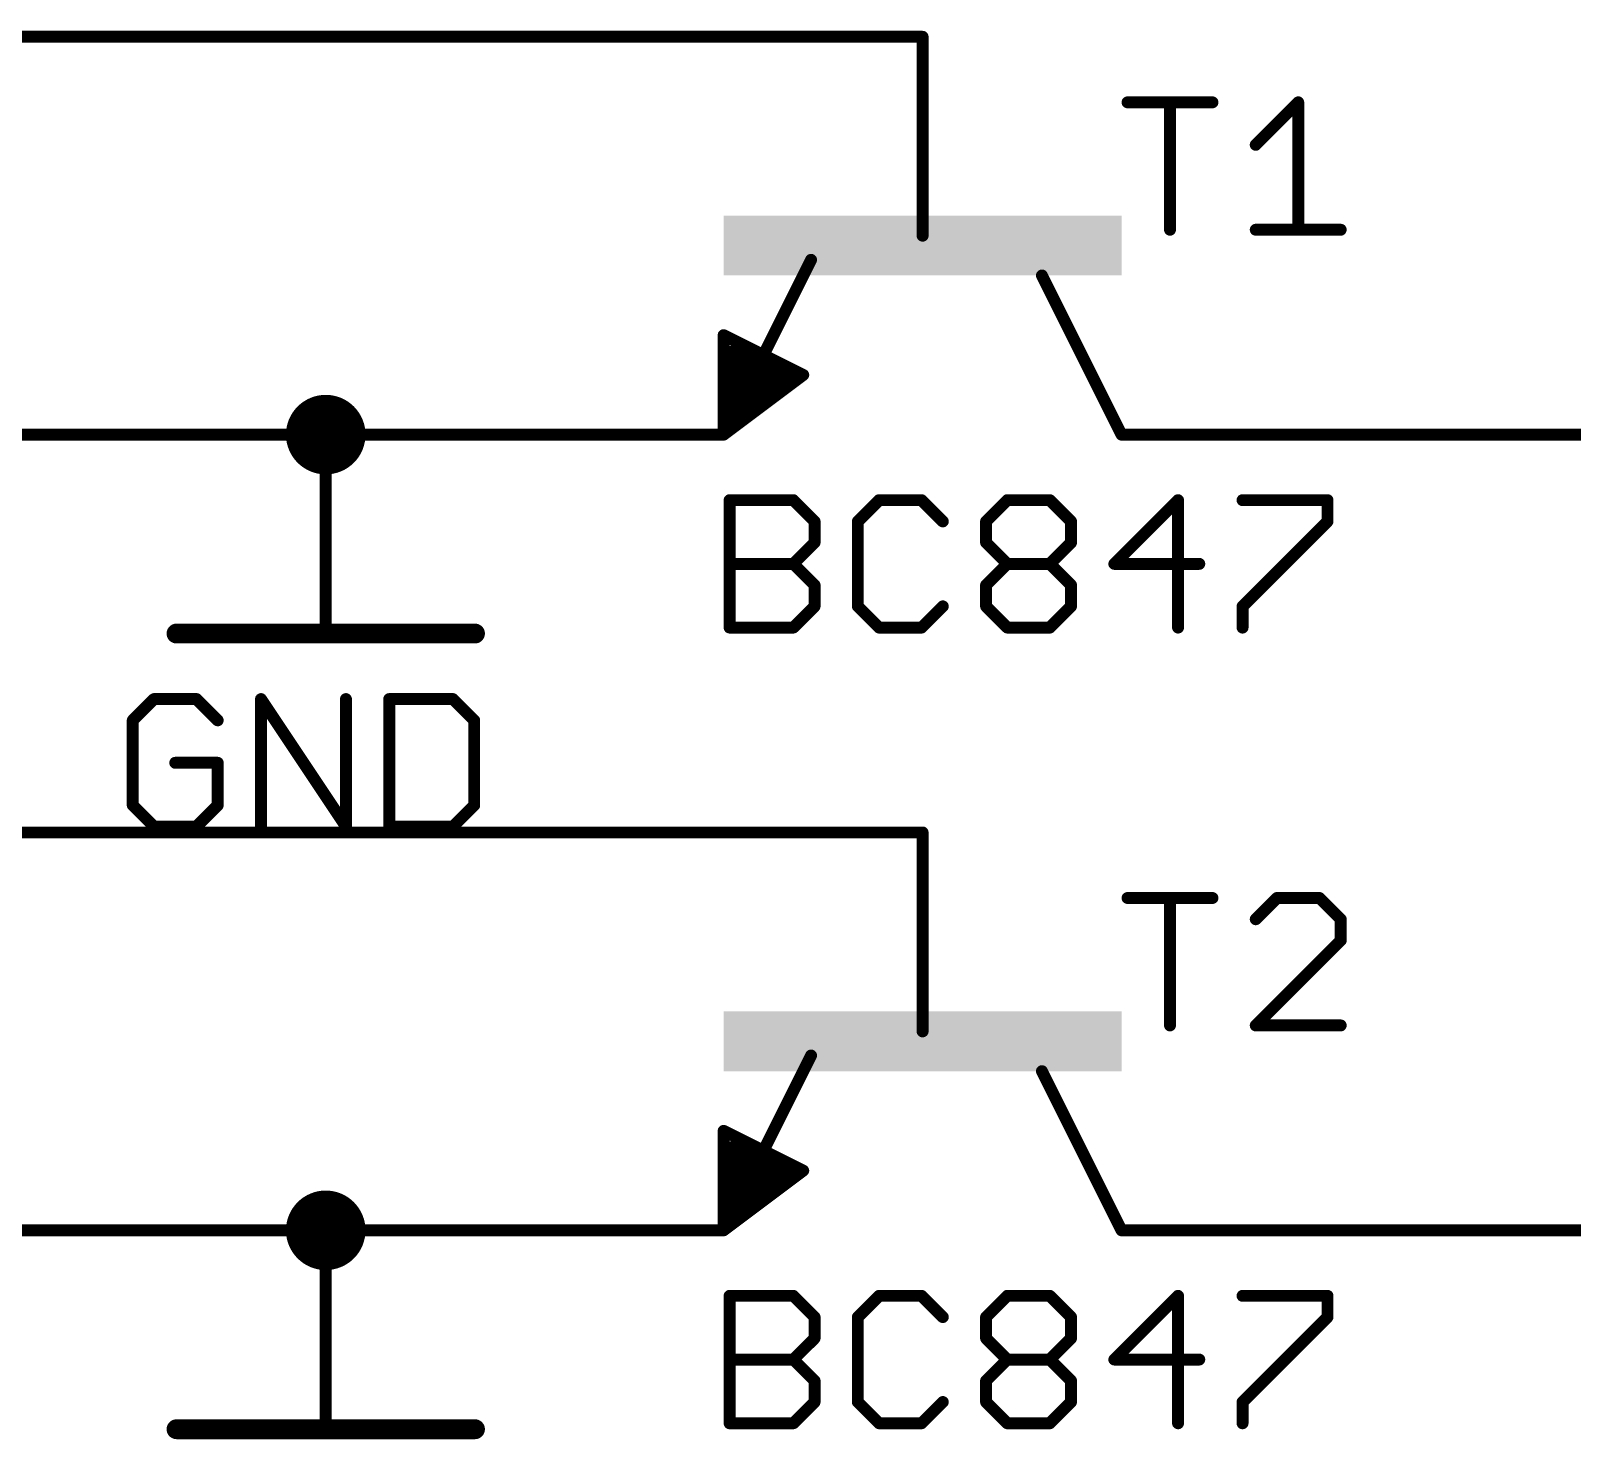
# Model space of a CAD drawing. Extents: x -12 to 175, y 0 to 78.
# Drawn here: x 62.27 to 81.95, y 30.35 to 48.34 of the extents above; entities that cross this region are included whole.
import ezdxf

# ---------------------------------------------------------------- set-up
doc = ezdxf.new("R2010")
doc.units = 0
for name, color, linetype in [('91', 82, 'CONTINUOUS'), ('94', 22, 'CONTINUOUS'), ('95', 253, 'CONTINUOUS'), ('96', 253, 'CONTINUOUS')]:
    doc.layers.add(name, color=color, linetype=linetype)

# ---------------------------------------------------------------- blocks, each defined once
blk = doc.blocks.new('RECT')
blk.add_solid([(-0.5, -0.5), (0.5, -0.5), (-0.5, 0.5), (0.5, 0.5)])

msp = doc.modelspace()

# ---------------------------------------------------------------- linework, layer by layer
at = {"layer": '91', "const_width": 0.1524}
for points in [[(63.5, 48.26), (73.66, 48.26)], [(63.5, 43.18), (66.04, 43.18)], [(66.04, 43.18), (68.58, 43.18)], [(81.28, 43.18), (78.74, 43.18)], [(63.5, 38.1), (73.66, 38.1)], [(63.5, 33.02), (66.04, 33.02)], [(66.04, 33.02), (68.58, 33.02)], [(78.74, 33.02), (81.28, 33.02)]]:
    msp.add_lwpolyline(points, dxfattribs=at)
at = {"layer": '91'}
for points, const_width in [([(63.5, 48.2981, 1), (63.5, 48.2219)], 0.0762), ([(73.66, 48.2219, 1), (73.66, 48.2981)], 0.0762), ([(66.04, 42.926, 1), (66.04, 43.434, 1), (66.04, 42.926)], 0.508), ([(63.5, 43.2181, 1), (63.5, 43.1419)], 0.0762), ([(66.04, 43.2181, 1), (66.04, 43.1419)], 0.0762), ([(66.04, 43.1419, 1), (66.04, 43.2181)], 0.0762), ([(68.58, 43.1419, 1), (68.58, 43.2181)], 0.0762), ([(78.74, 43.2181, 1), (78.74, 43.1419)], 0.0762), ([(81.28, 43.1419, 1), (81.28, 43.2181)], 0.0762), ([(63.5, 38.1381, 1), (63.5, 38.0619)], 0.0762), ([(73.66, 38.0619, 1), (73.66, 38.1381)], 0.0762), ([(66.04, 32.766, 1), (66.04, 33.274, 1), (66.04, 32.766)], 0.508), ([(63.5, 33.0581, 1), (63.5, 32.9819)], 0.0762), ([(66.04, 33.0581, 1), (66.04, 32.9819)], 0.0762), ([(66.04, 32.9819, 1), (66.04, 33.0581)], 0.0762), ([(68.58, 32.9819, 1), (68.58, 33.0581)], 0.0762), ([(78.74, 33.0581, 1), (78.74, 32.9819)], 0.0762), ([(81.28, 32.9819, 1), (81.28, 33.0581)], 0.0762)]:
    msp.add_lwpolyline(points, format="xyb", dxfattribs=dict(at, const_width=const_width))
at = {"layer": '94'}
for points, const_width in [([(63.5, 48.26), (60.96, 48.26)], 0.1524), ([(73.66, 48.26), (73.66, 45.72)], 0.1524), ([(71.62, 44.18), (72.236, 45.412)], 0.1524), ([(76.2, 43.18), (75.184, 45.212)], 0.1524), ([(71.12, 43.18), (71.12, 44.45)], 0.1524), ([(71.12, 44.45), (72.136, 43.942)], 0.1524), ([(71.247, 44.196), (71.247, 43.434)], 0.254), ([(71.882, 43.942), (71.374, 44.196)], 0.254), ([(71.374, 44.196), (71.374, 43.815)], 0.254), ([(72.136, 43.942), (71.12, 43.18)], 0.1524), ([(71.247, 43.434), (71.882, 43.942)], 0.254), ([(71.374, 43.815), (71.628, 43.942)], 0.254), ([(63.5, 43.18), (60.96, 43.18)], 0.1524), ([(66.04, 43.18), (66.04, 40.64)], 0.1524), ([(68.58, 43.18), (71.12, 43.18)], 0.1524), ([(78.74, 43.18), (76.2, 43.18)], 0.1524), ([(81.28, 43.18), (83.82, 43.18)], 0.1524), ([(64.135, 40.64), (67.945, 40.64)], 0.254), ([(63.5, 38.1), (60.96, 38.1)], 0.1524), ([(73.66, 38.1), (73.66, 35.56)], 0.1524), ([(71.62, 34.02), (72.236, 35.252)], 0.1524), ([(76.2, 33.02), (75.184, 35.052)], 0.1524), ([(71.12, 33.02), (71.12, 34.29)], 0.1524), ([(71.12, 34.29), (72.136, 33.782)], 0.1524), ([(71.247, 34.036), (71.247, 33.274)], 0.254), ([(71.882, 33.782), (71.374, 34.036)], 0.254), ([(71.374, 34.036), (71.374, 33.655)], 0.254), ([(72.136, 33.782), (71.12, 33.02)], 0.1524), ([(71.247, 33.274), (71.882, 33.782)], 0.254), ([(71.374, 33.655), (71.628, 33.782)], 0.254), ([(63.5, 33.02), (60.96, 33.02)], 0.1524), ([(66.04, 33.02), (66.04, 30.48)], 0.1524), ([(68.58, 33.02), (71.12, 33.02)], 0.1524), ([(78.74, 33.02), (76.2, 33.02)], 0.1524), ([(81.28, 33.02), (83.82, 33.02)], 0.1524), ([(64.135, 30.48), (67.945, 30.48)], 0.254)]:
    msp.add_lwpolyline(points, dxfattribs=dict(at, const_width=const_width))
for points, const_width in [([(63.5, 48.2219, 1), (63.5, 48.2981)], 0.0762), ([(73.6981, 48.26, 1), (73.6219, 48.26)], 0.0762), ([(73.6219, 45.72, 1), (73.6981, 45.72)], 0.0762), ([(72.2701, 45.395, 1), (72.2019, 45.429)], 0.0762), ([(75.2181, 45.229, 1), (75.1499, 45.195)], 0.0762), ([(71.1581, 44.45, 1), (71.0819, 44.45)], 0.0762), ([(71.137, 44.4841, 1), (71.103, 44.4159)], 0.0762), ([(71.3105, 44.196, 1), (71.1835, 44.196)], 0.127), ([(71.4024, 44.2528, 1), (71.3456, 44.1392)], 0.127), ([(71.4375, 44.196, 1), (71.3105, 44.196)], 0.127), ([(71.5859, 44.197, 1), (71.6541, 44.163)], 0.0762), ([(71.3456, 43.8718, 1), (71.4024, 43.7582)], 0.127), ([(71.6564, 43.8852, 1), (71.5996, 43.9988)], 0.127), ([(71.9217, 43.8924, 1), (71.8423, 43.9916)], 0.127), ([(71.8536, 43.8852, 1), (71.9104, 43.9988)], 0.127), ([(72.1589, 43.9115, 1), (72.1131, 43.9725)], 0.0762), ([(72.119, 43.9079, 1), (72.153, 43.9761)], 0.0762), ([(71.3105, 43.815, 1), (71.4375, 43.815)], 0.127), ([(71.2073, 43.4836, 1), (71.2867, 43.3844)], 0.127), ([(71.1835, 43.434, 1), (71.3105, 43.434)], 0.127), ([(63.5, 43.1419, 1), (63.5, 43.2181)], 0.0762), ([(66.0781, 43.18, 1), (66.0019, 43.18)], 0.0762), ([(68.58, 43.2181, 1), (68.58, 43.1419)], 0.0762), ([(71.0971, 43.2105, 1), (71.1429, 43.1495)], 0.0762), ([(71.0819, 43.18, 1), (71.1581, 43.18)], 0.0762), ([(71.12, 43.1419, 1), (71.12, 43.2181)], 0.0762), ([(76.2, 43.2181, 1), (76.2, 43.1419)], 0.0762), ([(76.1659, 43.163, 1), (76.2341, 43.197)], 0.0762), ([(78.74, 43.1419, 1), (78.74, 43.2181)], 0.0762), ([(81.28, 43.2181, 1), (81.28, 43.1419)], 0.0762), ([(64.135, 40.7035, 1), (64.135, 40.5765)], 0.127), ([(67.945, 40.5765, 1), (67.945, 40.7035)], 0.127), ([(66.0019, 40.64, 1), (66.0781, 40.64)], 0.0762), ([(63.5, 38.0619, 1), (63.5, 38.1381)], 0.0762), ([(73.6981, 38.1, 1), (73.6219, 38.1)], 0.0762), ([(73.6219, 35.56, 1), (73.6981, 35.56)], 0.0762), ([(72.2701, 35.235, 1), (72.2019, 35.269)], 0.0762), ([(75.2181, 35.069, 1), (75.1499, 35.035)], 0.0762), ([(71.1581, 34.29, 1), (71.0819, 34.29)], 0.0762), ([(71.137, 34.3241, 1), (71.103, 34.2559)], 0.0762), ([(71.3105, 34.036, 1), (71.1835, 34.036)], 0.127), ([(71.4024, 34.0928, 1), (71.3456, 33.9792)], 0.127), ([(71.4375, 34.036, 1), (71.3105, 34.036)], 0.127), ([(71.5859, 34.037, 1), (71.6541, 34.003)], 0.0762), ([(71.6564, 33.7252, 1), (71.5996, 33.8388)], 0.127), ([(71.9217, 33.7324, 1), (71.8423, 33.8316)], 0.127), ([(71.8536, 33.7252, 1), (71.9104, 33.8388)], 0.127), ([(72.1589, 33.7515, 1), (72.1131, 33.8125)], 0.0762), ([(72.119, 33.7479, 1), (72.153, 33.8161)], 0.0762), ([(71.3456, 33.7118, 1), (71.4024, 33.5982)], 0.127), ([(71.3105, 33.655, 1), (71.4375, 33.655)], 0.127), ([(71.2073, 33.3236, 1), (71.2867, 33.2244)], 0.127), ([(71.1835, 33.274, 1), (71.3105, 33.274)], 0.127), ([(63.5, 32.9819, 1), (63.5, 33.0581)], 0.0762), ([(66.0781, 33.02, 1), (66.0019, 33.02)], 0.0762), ([(68.58, 33.0581, 1), (68.58, 32.9819)], 0.0762), ([(71.0971, 33.0505, 1), (71.1429, 32.9895)], 0.0762), ([(71.12, 32.9819, 1), (71.12, 33.0581)], 0.0762), ([(76.2, 33.0581, 1), (76.2, 32.9819)], 0.0762), ([(76.1659, 33.003, 1), (76.2341, 33.037)], 0.0762), ([(78.74, 32.9819, 1), (78.74, 33.0581)], 0.0762), ([(81.28, 33.0581, 1), (81.28, 32.9819)], 0.0762), ([(71.0819, 33.02, 1), (71.1581, 33.02)], 0.0762), ([(64.135, 30.5435, 1), (64.135, 30.4165)], 0.127), ([(66.0019, 30.48, 1), (66.0781, 30.48)], 0.0762), ([(67.945, 30.4165, 1), (67.945, 30.5435)], 0.127)]:
    msp.add_lwpolyline(points, format="xyb", dxfattribs=dict(at, const_width=const_width))
at = {"layer": '95', "const_width": 0.1524}
for points in [[(76.2762, 47.4232), (77.3609, 47.4232)], [(76.8185, 45.7962), (76.8185, 47.4232)], [(77.9134, 46.8809), (78.4557, 47.4232)], [(78.4557, 47.4232), (78.4557, 45.7962)], [(77.9134, 45.7962), (78.998, 45.7962)], [(76.2762, 37.2632), (77.3609, 37.2632)], [(76.8185, 35.6362), (76.8185, 37.2632)], [(78.1845, 37.2632), (77.9134, 36.992)], [(78.7268, 37.2632), (78.1845, 37.2632)], [(78.998, 36.992), (78.7268, 37.2632)], [(78.998, 36.7209), (78.998, 36.992)], [(77.9134, 35.6362), (78.998, 36.7209)], [(78.998, 35.6362), (77.9134, 35.6362)]]:
    msp.add_lwpolyline(points, dxfattribs=at)
at = {"layer": '95', "const_width": 0.0762}
for points in [[(76.2762, 47.4613, 1), (76.2762, 47.3851)], [(76.8566, 47.4232, 1), (76.7804, 47.4232)], [(77.3609, 47.3851, 1), (77.3609, 47.4613)], [(78.4938, 47.4232, 1), (78.4176, 47.4232)], [(78.4826, 47.3962, 1), (78.4287, 47.4501)], [(77.8864, 46.9078, 1), (77.9403, 46.8539)], [(77.9134, 45.8343, 1), (77.9134, 45.7581)], [(78.998, 45.7581, 1), (78.998, 45.8343)], [(76.7804, 45.7962, 1), (76.8566, 45.7962)], [(78.4176, 45.7962, 1), (78.4938, 45.7962)], [(76.2762, 37.3013, 1), (76.2762, 37.2251)], [(76.8566, 37.2632, 1), (76.7804, 37.2632)], [(77.3609, 37.2251, 1), (77.3609, 37.3013)], [(78.1845, 37.3013, 1), (78.1845, 37.2251)], [(78.2115, 37.2362, 1), (78.1576, 37.2901)], [(78.7538, 37.2901, 1), (78.6999, 37.2362)], [(78.7268, 37.2251, 1), (78.7268, 37.3013)], [(77.8864, 37.019, 1), (77.9403, 36.9651)], [(79.0361, 36.992, 1), (78.9599, 36.992)], [(78.9711, 36.9651, 1), (79.025, 37.019)], [(78.9599, 36.7209, 1), (79.0361, 36.7209)], [(79.025, 36.6939, 1), (78.9711, 36.7478)], [(76.7804, 35.6362, 1), (76.8566, 35.6362)], [(77.9134, 35.6743, 1), (77.9134, 35.5981)], [(77.8864, 35.6631, 1), (77.9403, 35.6093)], [(78.998, 35.5981, 1), (78.998, 35.6743)]]:
    msp.add_lwpolyline(points, format="xyb", dxfattribs=at)
at = {"layer": '96', "const_width": 0.1524}
for points in [[(71.1962, 40.7162), (71.1962, 42.3432)], [(71.1962, 42.3432), (72.0097, 42.3432)], [(72.0097, 42.3432), (72.2809, 42.072)], [(73.1045, 42.3432), (72.8334, 42.072)], [(73.6469, 42.3432), (73.1045, 42.3432)], [(73.918, 42.072), (73.6469, 42.3432)], [(74.4705, 42.072), (74.7417, 42.3432)], [(74.7417, 42.3432), (75.284, 42.3432)], [(75.284, 42.3432), (75.5552, 42.072)], [(76.9212, 42.3432), (76.1077, 41.5297)], [(76.9212, 40.7162), (76.9212, 42.3432)], [(77.7448, 42.3432), (78.8295, 42.3432)], [(78.8295, 42.3432), (78.8295, 42.072)], [(72.2809, 42.072), (72.2809, 41.8009)], [(72.8334, 42.072), (72.8334, 40.9874)], [(74.4705, 41.8009), (74.4705, 42.072)], [(75.5552, 42.072), (75.5552, 41.8009)], [(78.8295, 42.072), (77.7448, 40.9874)], [(72.2809, 41.8009), (72.0097, 41.5297)], [(74.7417, 41.5297), (74.4705, 41.8009)], [(75.5552, 41.8009), (75.284, 41.5297)], [(71.1962, 41.5297), (72.0097, 41.5297)], [(72.0097, 41.5297), (72.2809, 41.2585)], [(74.4705, 41.2585), (74.7417, 41.5297)], [(74.7417, 41.5297), (75.284, 41.5297)], [(75.284, 41.5297), (75.5552, 41.2585)], [(76.1077, 41.5297), (77.1923, 41.5297)], [(72.2809, 41.2585), (72.2809, 40.9874)], [(74.4705, 40.9874), (74.4705, 41.2585)], [(75.5552, 41.2585), (75.5552, 40.9874)], [(72.2809, 40.9874), (72.0097, 40.7162)], [(72.8334, 40.9874), (73.1045, 40.7162)], [(73.6469, 40.7162), (73.918, 40.9874)], [(74.7417, 40.7162), (74.4705, 40.9874)], [(75.5552, 40.9874), (75.284, 40.7162)], [(77.7448, 40.9874), (77.7448, 40.7162)], [(72.0097, 40.7162), (71.1962, 40.7162)], [(73.1045, 40.7162), (73.6469, 40.7162)], [(75.284, 40.7162), (74.7417, 40.7162)], [(63.8474, 39.8032), (63.5762, 39.532)], [(64.3897, 39.8032), (63.8474, 39.8032)], [(64.6609, 39.532), (64.3897, 39.8032)], [(65.2134, 38.1762), (65.2134, 39.8032)], [(65.2134, 39.8032), (66.298, 38.1762)], [(66.298, 38.1762), (66.298, 39.8032)], [(66.8505, 39.8032), (66.8505, 38.1762)], [(67.664, 39.8032), (66.8505, 39.8032)], [(67.9352, 39.532), (67.664, 39.8032)], [(63.5762, 39.532), (63.5762, 38.4474)], [(67.9352, 38.4474), (67.9352, 39.532)], [(64.6609, 38.9897), (64.1185, 38.9897)], [(64.6609, 38.4474), (64.6609, 38.9897)], [(63.5762, 38.4474), (63.8474, 38.1762)], [(64.3897, 38.1762), (64.6609, 38.4474)], [(67.664, 38.1762), (67.9352, 38.4474)], [(63.8474, 38.1762), (64.3897, 38.1762)], [(66.8505, 38.1762), (67.664, 38.1762)], [(71.1962, 30.5562), (71.1962, 32.1832)], [(71.1962, 32.1832), (72.0097, 32.1832)], [(72.0097, 32.1832), (72.2809, 31.912)], [(73.1045, 32.1832), (72.8334, 31.912)], [(73.6469, 32.1832), (73.1045, 32.1832)], [(73.918, 31.912), (73.6469, 32.1832)], [(74.4705, 31.912), (74.7417, 32.1832)], [(74.7417, 32.1832), (75.284, 32.1832)], [(75.284, 32.1832), (75.5552, 31.912)], [(76.9212, 32.1832), (76.1077, 31.3697)], [(76.9212, 30.5562), (76.9212, 32.1832)], [(77.7448, 32.1832), (78.8295, 32.1832)], [(78.8295, 32.1832), (78.8295, 31.912)], [(72.2809, 31.912), (72.2809, 31.6409)], [(72.8334, 31.912), (72.8334, 30.8274)], [(74.4705, 31.6409), (74.4705, 31.912)], [(75.5552, 31.912), (75.5552, 31.6409)], [(78.8295, 31.912), (77.7448, 30.8274)], [(72.2809, 31.6409), (72.0097, 31.3697)], [(74.7417, 31.3697), (74.4705, 31.6409)], [(75.5552, 31.6409), (75.284, 31.3697)], [(71.1962, 31.3697), (72.0097, 31.3697)], [(72.0097, 31.3697), (72.2809, 31.0985)], [(74.4705, 31.0985), (74.7417, 31.3697)], [(74.7417, 31.3697), (75.284, 31.3697)], [(75.284, 31.3697), (75.5552, 31.0985)], [(76.1077, 31.3697), (77.1923, 31.3697)], [(72.2809, 31.0985), (72.2809, 30.8274)], [(74.4705, 30.8274), (74.4705, 31.0985)], [(75.5552, 31.0985), (75.5552, 30.8274)], [(72.2809, 30.8274), (72.0097, 30.5562)], [(72.8334, 30.8274), (73.1045, 30.5562)], [(73.6469, 30.5562), (73.918, 30.8274)], [(74.7417, 30.5562), (74.4705, 30.8274)], [(75.5552, 30.8274), (75.284, 30.5562)], [(77.7448, 30.8274), (77.7448, 30.5562)], [(72.0097, 30.5562), (71.1962, 30.5562)], [(73.1045, 30.5562), (73.6469, 30.5562)], [(75.284, 30.5562), (74.7417, 30.5562)]]:
    msp.add_lwpolyline(points, dxfattribs=at)
at = {"layer": '96', "const_width": 0.0762}
for points in [[(71.2343, 42.3432, 1), (71.1581, 42.3432)], [(71.1962, 42.3813, 1), (71.1962, 42.3051)], [(72.0366, 42.3701, 1), (71.9828, 42.3162)], [(72.0097, 42.3051, 1), (72.0097, 42.3813)], [(73.1045, 42.3813, 1), (73.1045, 42.3051)], [(73.1315, 42.3162, 1), (73.0776, 42.3701)], [(73.6738, 42.3701, 1), (73.6199, 42.3162)], [(73.6469, 42.3051, 1), (73.6469, 42.3813)], [(74.7417, 42.3813, 1), (74.7417, 42.3051)], [(74.7686, 42.3162, 1), (74.7147, 42.3701)], [(75.3109, 42.3701, 1), (75.2571, 42.3162)], [(75.284, 42.3051, 1), (75.284, 42.3813)], [(76.9593, 42.3432, 1), (76.8831, 42.3432)], [(76.9481, 42.3162, 1), (76.8942, 42.3701)], [(77.7448, 42.3813, 1), (77.7448, 42.3051)], [(78.8676, 42.3432, 1), (78.7914, 42.3432)], [(78.8295, 42.3051, 1), (78.8295, 42.3813)], [(72.319, 42.072, 1), (72.2428, 42.072)], [(72.2539, 42.0451, 1), (72.3078, 42.099)], [(72.8064, 42.099, 1), (72.8603, 42.0451)], [(72.8715, 42.072, 1), (72.7953, 42.072)], [(73.8911, 42.0451, 1), (73.945, 42.099)], [(74.5086, 42.072, 1), (74.4324, 42.072)], [(74.4436, 42.099, 1), (74.4975, 42.0451)], [(75.5933, 42.072, 1), (75.5171, 42.072)], [(75.5282, 42.0451, 1), (75.5821, 42.099)], [(78.8564, 42.0451, 1), (78.8025, 42.099)], [(78.7914, 42.072, 1), (78.8676, 42.072)], [(72.2428, 41.8009, 1), (72.319, 41.8009)], [(72.3078, 41.7739, 1), (72.2539, 41.8278)], [(74.4975, 41.8278, 1), (74.4436, 41.7739)], [(74.4324, 41.8009, 1), (74.5086, 41.8009)], [(75.5171, 41.8009, 1), (75.5933, 41.8009)], [(75.5821, 41.7739, 1), (75.5282, 41.8278)], [(71.1962, 41.5678, 1), (71.1962, 41.4916)], [(72.0366, 41.5566, 1), (71.9828, 41.5028)], [(71.9828, 41.5566, 1), (72.0366, 41.5028)], [(72.0097, 41.4916, 1), (72.0097, 41.5678)], [(74.7417, 41.5678, 1), (74.7417, 41.4916)], [(74.7686, 41.5028, 1), (74.7147, 41.5566)], [(74.7147, 41.5028, 1), (74.7686, 41.5566)], [(75.3109, 41.5566, 1), (75.2571, 41.5028)], [(75.2571, 41.5566, 1), (75.3109, 41.5028)], [(75.284, 41.4916, 1), (75.284, 41.5678)], [(76.1077, 41.5678, 1), (76.1077, 41.4916)], [(76.0807, 41.5566, 1), (76.1346, 41.5028)], [(77.1923, 41.4916, 1), (77.1923, 41.5678)], [(72.319, 41.2585, 1), (72.2428, 41.2585)], [(74.5086, 41.2585, 1), (74.4324, 41.2585)], [(75.5933, 41.2585, 1), (75.5171, 41.2585)], [(72.2539, 41.2316, 1), (72.3078, 41.2855)], [(74.4436, 41.2855, 1), (74.4975, 41.2316)], [(75.5282, 41.2316, 1), (75.5821, 41.2855)], [(72.2428, 40.9874, 1), (72.319, 40.9874)], [(72.3078, 40.9604, 1), (72.2539, 41.0143)], [(72.8603, 41.0143, 1), (72.8064, 40.9604)], [(72.7953, 40.9874, 1), (72.8715, 40.9874)], [(73.945, 40.9604, 1), (73.8911, 41.0143)], [(74.4975, 41.0143, 1), (74.4436, 40.9604)], [(74.4324, 40.9874, 1), (74.5086, 40.9874)], [(75.5171, 40.9874, 1), (75.5933, 40.9874)], [(75.5821, 40.9604, 1), (75.5282, 41.0143)], [(77.7829, 40.9874, 1), (77.7067, 40.9874)], [(77.7179, 41.0143, 1), (77.7718, 40.9604)], [(71.1962, 40.7543, 1), (71.1962, 40.6781)], [(71.1581, 40.7162, 1), (71.2343, 40.7162)], [(71.9828, 40.7431, 1), (72.0366, 40.6893)], [(72.0097, 40.6781, 1), (72.0097, 40.7543)], [(73.1045, 40.7543, 1), (73.1045, 40.6781)], [(73.0776, 40.6893, 1), (73.1315, 40.7431)], [(73.6199, 40.7431, 1), (73.6738, 40.6893)], [(73.6469, 40.6781, 1), (73.6469, 40.7543)], [(74.7417, 40.7543, 1), (74.7417, 40.6781)], [(74.7147, 40.6893, 1), (74.7686, 40.7431)], [(75.2571, 40.7431, 1), (75.3109, 40.6893)], [(75.284, 40.6781, 1), (75.284, 40.7543)], [(76.8831, 40.7162, 1), (76.9593, 40.7162)], [(77.7067, 40.7162, 1), (77.7829, 40.7162)], [(63.8474, 39.8413, 1), (63.8474, 39.7651)], [(63.8743, 39.7762, 1), (63.8204, 39.8301)], [(64.4166, 39.8301, 1), (64.3628, 39.7762)], [(64.3897, 39.7651, 1), (64.3897, 39.8413)], [(65.2515, 39.8032, 1), (65.1753, 39.8032)], [(65.2451, 39.8243, 1), (65.1817, 39.7821)], [(66.3361, 39.8032, 1), (66.2599, 39.8032)], [(66.8886, 39.8032, 1), (66.8124, 39.8032)], [(66.8505, 39.8413, 1), (66.8505, 39.7651)], [(67.6909, 39.8301, 1), (67.6371, 39.7762)], [(67.664, 39.7651, 1), (67.664, 39.8413)], [(63.6143, 39.532, 1), (63.5381, 39.532)], [(63.5493, 39.559, 1), (63.6031, 39.5051)], [(64.6339, 39.5051, 1), (64.6878, 39.559)], [(67.9733, 39.532, 1), (67.8971, 39.532)], [(67.9082, 39.5051, 1), (67.9621, 39.559)], [(64.1185, 39.0278, 1), (64.1185, 38.9516)], [(64.699, 38.9897, 1), (64.6228, 38.9897)], [(64.6609, 38.9516, 1), (64.6609, 39.0278)], [(63.6031, 38.4743, 1), (63.5493, 38.4204)], [(63.5381, 38.4474, 1), (63.6143, 38.4474)], [(64.6228, 38.4474, 1), (64.699, 38.4474)], [(64.6878, 38.4204, 1), (64.6339, 38.4743)], [(67.8971, 38.4474, 1), (67.9733, 38.4474)], [(67.9621, 38.4204, 1), (67.9082, 38.4743)], [(63.8474, 38.2143, 1), (63.8474, 38.1381)], [(63.8204, 38.1493, 1), (63.8743, 38.2031)], [(64.3628, 38.2031, 1), (64.4166, 38.1493)], [(64.3897, 38.1381, 1), (64.3897, 38.2143)], [(65.1753, 38.1762, 1), (65.2515, 38.1762)], [(66.2599, 38.1762, 1), (66.3361, 38.1762)], [(66.2663, 38.1551, 1), (66.3297, 38.1973)], [(66.8505, 38.2143, 1), (66.8505, 38.1381)], [(66.8124, 38.1762, 1), (66.8886, 38.1762)], [(67.6371, 38.2031, 1), (67.6909, 38.1493)], [(67.664, 38.1381, 1), (67.664, 38.2143)], [(71.2343, 32.1832, 1), (71.1581, 32.1832)], [(71.1962, 32.2213, 1), (71.1962, 32.1451)], [(72.0366, 32.2101, 1), (71.9828, 32.1562)], [(72.0097, 32.1451, 1), (72.0097, 32.2213)], [(73.1045, 32.2213, 1), (73.1045, 32.1451)], [(73.1315, 32.1562, 1), (73.0776, 32.2101)], [(73.6738, 32.2101, 1), (73.6199, 32.1562)], [(73.6469, 32.1451, 1), (73.6469, 32.2213)], [(74.7417, 32.2213, 1), (74.7417, 32.1451)], [(74.7686, 32.1562, 1), (74.7147, 32.2101)], [(75.3109, 32.2101, 1), (75.2571, 32.1562)], [(75.284, 32.1451, 1), (75.284, 32.2213)], [(76.9593, 32.1832, 1), (76.8831, 32.1832)], [(76.9481, 32.1562, 1), (76.8942, 32.2101)], [(77.7448, 32.2213, 1), (77.7448, 32.1451)], [(78.8676, 32.1832, 1), (78.7914, 32.1832)], [(78.8295, 32.1451, 1), (78.8295, 32.2213)], [(72.319, 31.912, 1), (72.2428, 31.912)], [(72.2539, 31.8851, 1), (72.3078, 31.939)], [(72.8064, 31.939, 1), (72.8603, 31.8851)], [(72.8715, 31.912, 1), (72.7953, 31.912)], [(73.8911, 31.8851, 1), (73.945, 31.939)], [(74.5086, 31.912, 1), (74.4324, 31.912)], [(74.4436, 31.939, 1), (74.4975, 31.8851)], [(75.5933, 31.912, 1), (75.5171, 31.912)], [(75.5282, 31.8851, 1), (75.5821, 31.939)], [(78.7914, 31.912, 1), (78.8676, 31.912)], [(78.8564, 31.8851, 1), (78.8025, 31.939)], [(72.3078, 31.6139, 1), (72.2539, 31.6678)], [(74.4975, 31.6678, 1), (74.4436, 31.6139)], [(75.5821, 31.6139, 1), (75.5282, 31.6678)], [(72.2428, 31.6409, 1), (72.319, 31.6409)], [(74.4324, 31.6409, 1), (74.5086, 31.6409)], [(75.5171, 31.6409, 1), (75.5933, 31.6409)], [(71.1962, 31.4078, 1), (71.1962, 31.3316)], [(72.0366, 31.3966, 1), (71.9828, 31.3428)], [(71.9828, 31.3966, 1), (72.0366, 31.3428)], [(72.0097, 31.3316, 1), (72.0097, 31.4078)], [(74.7417, 31.4078, 1), (74.7417, 31.3316)], [(74.7686, 31.3428, 1), (74.7147, 31.3966)], [(74.7147, 31.3428, 1), (74.7686, 31.3966)], [(75.3109, 31.3966, 1), (75.2571, 31.3428)], [(75.2571, 31.3966, 1), (75.3109, 31.3428)], [(75.284, 31.3316, 1), (75.284, 31.4078)], [(76.1077, 31.4078, 1), (76.1077, 31.3316)], [(76.0807, 31.3966, 1), (76.1346, 31.3428)], [(77.1923, 31.3316, 1), (77.1923, 31.4078)], [(72.319, 31.0985, 1), (72.2428, 31.0985)], [(72.2539, 31.0716, 1), (72.3078, 31.1255)], [(74.5086, 31.0985, 1), (74.4324, 31.0985)], [(74.4436, 31.1255, 1), (74.4975, 31.0716)], [(75.5933, 31.0985, 1), (75.5171, 31.0985)], [(75.5282, 31.0716, 1), (75.5821, 31.1255)], [(72.3078, 30.8004, 1), (72.2539, 30.8543)], [(72.8603, 30.8543, 1), (72.8064, 30.8004)], [(73.945, 30.8004, 1), (73.8911, 30.8543)], [(74.4975, 30.8543, 1), (74.4436, 30.8004)], [(75.5821, 30.8004, 1), (75.5282, 30.8543)], [(77.7829, 30.8274, 1), (77.7067, 30.8274)], [(72.2428, 30.8274, 1), (72.319, 30.8274)], [(72.7953, 30.8274, 1), (72.8715, 30.8274)], [(74.4324, 30.8274, 1), (74.5086, 30.8274)], [(75.5171, 30.8274, 1), (75.5933, 30.8274)], [(77.7179, 30.8543, 1), (77.7718, 30.8004)], [(71.1962, 30.5943, 1), (71.1962, 30.5181)], [(71.1581, 30.5562, 1), (71.2343, 30.5562)], [(71.9828, 30.5831, 1), (72.0366, 30.5293)], [(72.0097, 30.5181, 1), (72.0097, 30.5943)], [(73.1045, 30.5943, 1), (73.1045, 30.5181)], [(73.0776, 30.5293, 1), (73.1315, 30.5831)], [(73.6199, 30.5831, 1), (73.6738, 30.5293)], [(73.6469, 30.5181, 1), (73.6469, 30.5943)], [(74.7417, 30.5943, 1), (74.7417, 30.5181)], [(74.7147, 30.5293, 1), (74.7686, 30.5831)], [(75.2571, 30.5831, 1), (75.3109, 30.5293)], [(75.284, 30.5181, 1), (75.284, 30.5943)], [(76.8831, 30.5562, 1), (76.9593, 30.5562)], [(77.7067, 30.5562, 1), (77.7829, 30.5562)]]:
    msp.add_lwpolyline(points, format="xyb", dxfattribs=at)

# ---------------------------------------------------------------- block references
at = {"layer": '94', "xscale": 0.762, "yscale": 5.08, "rotation": 270}
for p in [(73.66, 45.593), (73.66, 35.433)]:
    msp.add_blockref('RECT', p, dxfattribs=at)

doc.saveas('drawing.dxf')
